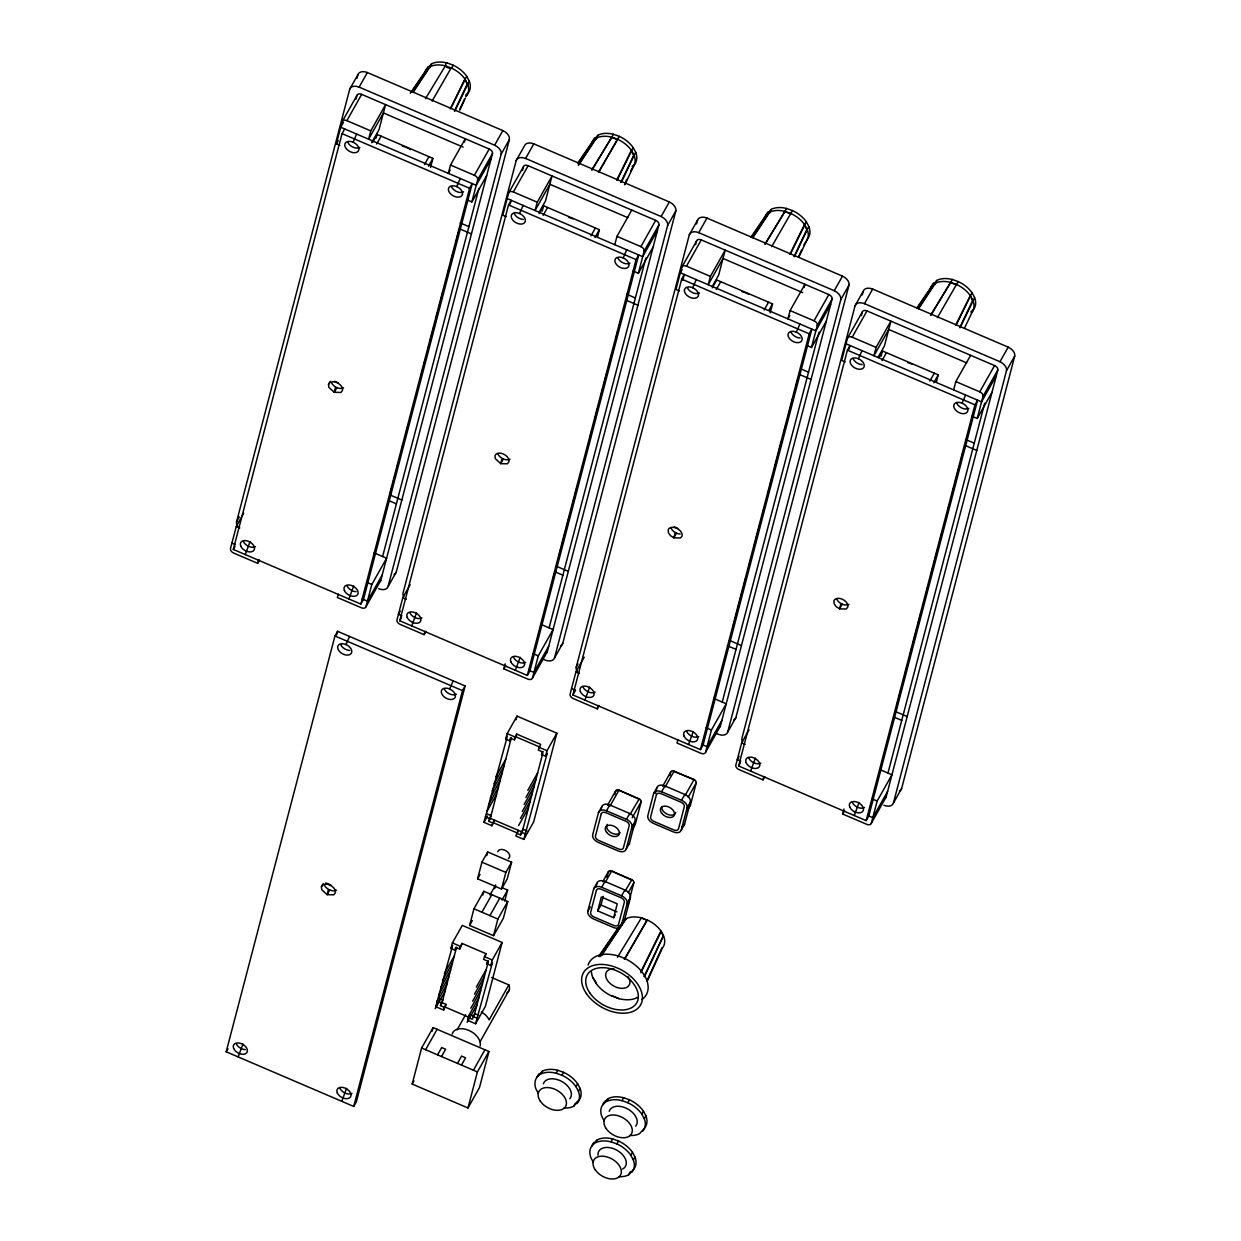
<?xml version="1.0" encoding="UTF-8"?>
<svg xmlns="http://www.w3.org/2000/svg" width="1241" height="1241" viewBox="0 0 1241 1241"><rect width="100%" height="100%" fill="white"/><g stroke="black" fill="none" stroke-linecap="round" stroke-linejoin="round"><path stroke-width="1.5" d="M618.995 998.664L612.17 995.949L618.995 998.664A28.419 18.274 29.4 0 0 637.238 997.578L636.897 997.33M452.81 65.013L447.008 62.95C441.284 66.952 453.074 71.14 452.81 65.013A24.044 15.45 29.4 0 1 466.802 76.399L469.269 81.068A24.044 15.45 29.4 0 1 467.841 93.37L465.856 96.038M591.91 170.064L613.473 134.292L619.275 136.355A24.044 15.45 29.4 0 1 633.267 147.741L635.749 152.395A24.044 15.45 29.4 0 1 634.306 164.696L624.859 184.738M598.55 172.421L619.275 136.355M625.262 958.021L647.15 920.248L641.395 917.875A24.044 15.45 29.4 0 0 625.96 918.79L623.742 920.527M765.061 244.26L786.623 208.488L792.425 210.551A24.044 15.45 29.4 0 1 806.417 221.937L808.899 226.591A24.044 15.45 29.4 0 1 807.457 238.893L798.785 257.213M792.425 210.551L790.734 213.778L784.933 211.715M930.781 315.276L952.343 279.489L958.145 281.552A24.044 15.45 29.4 0 1 972.137 292.938L974.619 297.607A24.044 15.45 29.4 0 1 973.177 309.909L964.505 328.229M958.145 281.552L956.454 284.778L950.653 282.715M237.977 526.603A8.997 5.786 29.4 0 1 236.597 521.701L349.698 89.243L357.92 74.662A8.997 5.786 29.4 0 1 367.352 72.536L502.869 130.6A8.997 5.786 29.4 0 1 509.384 139.566L396.282 572.008L388.061 586.605A8.997 5.786 29.4 0 1 378.629 588.73M243.686 513.293L236.286 526.432L230.485 548.6A4.375 2.808 29.4 0 0 233.758 553.083L257.663 563.336L259.509 560.048M339.832 145.368L336.358 143.878L342.144 121.696L356.943 95.433A4.375 2.808 29.4 0 1 361.658 94.378L489.202 149.029A4.375 2.808 29.4 0 1 492.475 153.512L380.801 580.416L366.002 606.678A4.375 2.808 29.4 0 1 361.302 607.749L337.381 597.495L338.25 594.16M360.836 604.088L469.61 188.275L472.232 183.606L363.473 599.419L360.836 604.088L233.292 549.437L342.051 133.625L344.688 128.955M356.943 78.4L357.92 74.662M355.981 99.14L356.943 95.433M245.253 554.556L250.061 541.572M353.111 142.203A7.648 4.917 29.4 0 0 345.169 146.903A7.648 4.917 29.4 0 0 357.237 152.069A7.648 4.917 29.4 0 0 353.111 142.203L356.648 134.075M257.663 563.336L258.531 560.001M371.648 142.699L379.048 129.576L385.579 104.616L370.78 130.879L368.608 139.194L383.407 112.931L463.11 147.105M376.178 138.046L377.124 134.447L432.923 158.367L430.565 167.364M335.504 387.456L334.232 392.311L340.903 392.466L342.485 390.45A7.648 4.917 29.4 0 0 336.776 382.6A7.648 4.917 29.4 0 0 328.524 384.462L328.834 387.301L334.232 392.311L336.869 387.642M464.429 142.11L465.297 138.775L450.499 165.037L448.327 173.352L450.173 170.079M226.188 1051.794L334.946 635.981L337.583 631.312L465.127 685.963L356.369 1101.775L353.732 1106.445L226.188 1051.794L227.941 1048.676M336.606 635.02L337.583 631.312M348.892 598.969L353.685 585.985M456.735 186.615A7.648 4.917 29.4 0 0 448.792 191.3A7.648 4.917 29.4 0 0 460.876 196.481A7.648 4.917 29.4 0 0 456.735 186.615L460.271 178.487M238.148 1056.913L242.941 1043.929M345.991 644.56A7.648 4.917 29.4 0 0 338.048 649.26A7.648 4.917 29.4 0 0 350.133 654.426A7.648 4.917 29.4 0 0 345.991 644.56L349.528 636.431M390.372 493.034L391.83 487.403M392.823 483.664L394.281 478.049M396.732 468.679L398.206 463.064M401.634 449.94L403.108 444.325M406.536 431.216L408.01 425.601M421.413 374.317L422.871 368.763M423.833 365.071L425.291 359.533M427.695 350.288L429.153 344.75M430.115 341.042L433.993 326.259M436.398 317.029L437.856 311.475M438.818 307.784L440.276 302.246M441.238 298.538L442.68 293M447.505 274.571L448.947 269.064M451.336 259.912L452.779 254.421M456.13 241.592L458.999 230.609M366.002 606.678L371.804 584.495L386.603 558.233L374.084 552.865M466.632 199.708L471.875 201.942L477.676 179.774L492.475 153.512M382.616 556.526L478.886 188.508M388.061 586.605L501.162 154.148L509.384 139.566M541.588 658.552L545.094 660.057A8.997 5.786 29.4 0 0 554.525 657.932L562.747 643.35L675.849 210.892A8.997 5.786 29.4 0 0 669.333 201.942L533.816 143.863A8.997 5.786 29.4 0 0 524.385 145.988L516.178 160.585L403.061 593.027A8.997 5.786 29.4 0 0 403.682 596.688M410.15 584.635L402.767 597.759L396.965 619.942A4.375 2.808 29.4 0 0 400.223 624.425L424.127 634.663L425.989 631.39M505.165 663.842L503.846 668.821L527.766 679.075A4.375 2.808 29.4 0 0 532.482 678.005L547.281 651.742L658.94 224.838A4.375 2.808 29.4 0 0 655.682 220.355L528.123 165.705A4.375 2.808 29.4 0 0 523.423 166.775L508.624 193.038L502.822 215.205L506.312 216.71M328.4 889.813L327.128 894.668L333.798 894.823L335.365 892.806A7.648 4.917 29.4 0 0 329.656 884.957A7.648 4.917 29.4 0 0 321.419 886.819L321.714 889.657L327.128 894.668L329.749 889.999M527.316 675.43L636.075 259.602L638.696 254.932L529.938 670.76L527.316 675.43L399.757 620.779L508.531 204.951L511.152 200.282L510.191 203.989M522.445 170.467L523.423 166.775M411.717 625.898L416.526 612.914M519.576 213.545A7.648 4.917 29.4 0 0 511.633 218.23A7.648 4.917 29.4 0 0 523.718 223.411A7.648 4.917 29.4 0 0 519.576 213.545L523.113 205.401M424.127 634.663L425.011 631.343M539.044 212.397L545.513 200.902L552.043 175.958L537.244 202.221L535.073 210.536L549.872 184.273L627.822 217.671M542.177 211.187L543.589 205.773L599.387 229.694L597.51 236.891M501.969 458.782L500.697 463.638L507.383 463.808L508.95 461.776A7.648 4.917 29.4 0 0 503.241 453.942A7.648 4.917 29.4 0 0 495.004 455.804L495.299 458.627L500.697 463.638L503.334 458.968M341.771 1101.325L346.58 1088.341M449.63 688.972A7.648 4.917 29.4 0 0 441.687 693.657A7.648 4.917 29.4 0 0 453.772 698.838A7.648 4.917 29.4 0 0 449.63 688.972L453.167 680.844M353.732 1106.445L462.49 690.632L465.127 685.963M614.791 244.694L616.963 236.379L631.762 210.117M515.356 670.295L520.165 657.311M623.215 257.942A7.648 4.917 29.4 0 0 615.272 262.642A7.648 4.917 29.4 0 0 627.341 267.808A7.648 4.917 29.4 0 0 623.215 257.942L626.752 249.813M412.183 1084.06L421.614 1048.024L433.125 1027.595L488.923 1051.499L479.491 1087.55L467.981 1107.965L412.183 1084.06L413.951 1080.911M475.582 1023.747L492.46 962.613L490.815 965.529L486.829 963.823L488.473 960.906L473.969 1016.348L469.982 1014.642L468.338 1017.558L467.609 1020.335L475.582 1023.747L485.448 1006.234L502.124 942.477L462.272 925.398L452.407 942.912L450.948 948.45L454.935 950.156L456.579 947.24L442.075 1002.681L446.062 1004.388L443.689 1010.081L435.731 1006.668L452.112 947.348M491.917 825.746L494.275 820.053L491.917 825.746L483.943 822.318L506.855 738.085M492.63 822.969L488.659 821.263L490.304 818.346L511.323 737.945L509.679 740.861L505.692 739.155L507.15 733.617L517.016 716.104L556.868 733.183L533.661 821.899L523.795 839.397L515.822 835.984L518.195 830.291L517.466 833.068L493.561 822.814M432.178 1031.193L433.125 1027.595M443.689 1010.081L444.418 1007.32L440.431 1005.598L442.804 999.92L438.818 998.214M454.935 950.156L455.664 947.395L459.651 949.101L462.009 943.408L485.929 953.662L485.2 956.423M488.659 821.263L491.017 815.57L487.03 813.863M509.679 740.861L510.408 738.1L514.394 739.807L516.752 734.114L540.673 744.367L538.299 750.045L542.286 751.751L541.572 754.528L545.559 756.234L547.203 753.318L523.795 839.397M516.039 719.811L517.016 716.104M553.083 578.709L554.448 573.513M559.257 555.084L560.715 549.499M561.692 545.792L565.586 530.915M566.548 527.208L569.464 516.054M572.877 503.039L574.335 497.47M575.312 493.747L577.251 486.317M590.297 436.398L591.755 430.86M595.137 417.922L598.038 406.831M601.42 393.893L602.878 388.355M603.84 384.663L606.74 373.572M610.122 360.635L611.565 355.097M616.374 336.745L617.801 331.238M618.763 327.577L620.205 322.086M477.583 878.799L481.927 862.169L487.682 851.962L511.602 862.2L507.259 878.845L501.504 889.052L477.583 878.799L480.05 874.424M459.651 949.101L462.009 943.408M514.394 739.807L516.752 734.114M532.482 678.005L538.284 655.837L553.083 629.575L542.255 624.937M633.112 271.034L638.339 273.284L644.141 251.101L658.94 224.838M486.72 855.654L487.682 851.962M469.61 925.414L473.953 908.784L483.819 891.271L507.74 901.524L503.396 918.154L493.53 935.667L469.61 925.414L472.294 920.651M549.096 627.868L645.832 258.019M482.858 894.978L483.819 891.271M554.525 657.932L667.627 225.49L675.849 210.892M494.694 888.634L495.655 884.942L490.024 894.947M501.504 889.052L505.847 872.423L511.602 862.2M485.929 953.662L483.556 959.34L487.542 961.061L486.829 963.823M467.609 1020.335L469.982 1014.642M493.53 935.667L497.874 919.038L507.74 901.524M478.669 1015.293L474.698 1013.571L472.325 1019.264L468.338 1017.558M516.551 833.207L520.537 834.929L522.911 829.236L526.898 830.943M520.537 834.929L522.182 831.997L542.751 753.38M504.715 901.152L507.616 890.061L502.481 887.873M490.815 965.529L492.258 959.991L502.124 942.477M545.559 756.234L547.002 750.696L556.868 733.183M577.592 672.126A8.997 5.786 29.4 0 1 576.212 667.224L689.313 234.782L697.535 220.184A8.997 5.786 29.4 0 1 706.967 218.059L842.484 276.123A8.997 5.786 29.4 0 1 848.999 285.089L735.897 717.546L727.676 732.128A8.997 5.786 29.4 0 1 718.244 734.253L714.738 732.748M584.232 657.187L575.902 671.955L570.115 694.138A4.375 2.808 29.4 0 0 573.373 698.621L597.278 708.859L599.139 705.586M677.865 739.698L676.997 743.018L700.917 753.271A4.375 2.808 29.4 0 0 705.633 752.201L720.432 725.938L832.091 299.034A4.375 2.808 29.4 0 0 828.833 294.551L701.274 239.901A4.375 2.808 29.4 0 0 696.573 240.971L681.774 267.234L675.973 289.401L679.463 290.906M700.467 749.626L809.225 333.798L811.847 329.129L703.089 744.957L700.467 749.626L572.908 694.96L681.681 279.147L684.303 274.478L682.845 280.047M696.558 223.938L697.535 220.184M467.981 1107.965L477.413 1071.929L488.923 1051.499M695.596 244.663L696.573 240.971M584.868 700.095L589.677 687.111M692.726 287.741A7.648 4.917 29.4 0 0 684.784 292.426A7.648 4.917 29.4 0 0 696.868 297.607A7.648 4.917 29.4 0 0 692.726 287.741L696.263 279.597M597.278 708.859L598.162 705.54M712.194 286.593L718.663 275.099L725.194 250.155L710.395 276.417L708.223 284.732L723.022 258.469L802.741 292.628M598.488 812.607L592.686 834.774A7.43 4.778 29.4 0 0 598.24 842.391L618.158 850.938A7.43 4.778 29.4 0 0 626.178 849.123L629.466 843.291L635.252 821.108A7.43 4.778 29.4 0 0 629.714 813.491L609.781 804.959A7.43 4.778 29.4 0 0 601.776 806.759L598.488 812.607A7.43 4.778 29.4 0 1 606.492 810.792L626.426 819.324A7.43 4.778 29.4 0 1 631.979 826.94L626.178 849.123M600.815 810.466L601.776 806.759M675.12 532.978L673.847 537.834L680.533 538.005L682.1 535.972A7.648 4.917 29.4 0 0 676.392 528.139A7.648 4.917 29.4 0 0 668.154 530L668.449 532.823L670.528 535.693L673.847 537.834L676.485 533.165M614.667 794.659L615.629 790.967A3.056 1.97 29.4 0 1 618.933 790.222L638.851 798.754A3.056 1.97 29.4 0 1 641.132 801.888L635.345 824.071L632.646 828.848M587.831 911.266L593.632 889.083L596.921 883.251A7.43 4.778 29.4 0 1 604.941 881.451L624.859 889.983A7.43 4.778 29.4 0 1 630.412 897.6L624.611 919.783L621.322 925.615A7.43 4.778 29.4 0 1 613.318 927.43L593.384 918.883A7.43 4.778 29.4 0 1 587.831 911.266L590.297 906.892M595.959 886.943L596.921 883.251M597.697 910.878L601.311 897.01L617.258 903.851L613.643 917.704L597.697 910.878L600.985 905.03L603.25 896.374M606.865 877.371L608.307 871.834A3.056 1.97 29.4 0 1 611.611 871.089L631.545 879.621A3.056 1.97 29.4 0 1 633.825 882.77L628.504 903.091M770.18 312.903L772.538 303.89L716.74 279.97L712.318 287.834M653.619 793.542L647.818 815.725A7.43 4.778 29.4 0 0 653.355 823.341L673.289 831.873A7.43 4.778 29.4 0 0 681.293 830.074L684.582 824.241L690.384 802.058A7.43 4.778 29.4 0 0 684.846 794.442L664.912 785.91A7.43 4.778 29.4 0 0 656.908 787.709L653.619 793.542A7.43 4.778 29.4 0 1 661.624 791.742L681.557 800.274A7.43 4.778 29.4 0 1 687.095 807.891L681.293 830.074M655.45 793.263L656.908 787.709M621.322 925.615L627.124 903.432L630.412 897.6M804.044 287.633L804.913 284.313L790.114 310.576L787.942 318.89L789.788 315.602M669.783 775.609L670.76 771.918A3.056 1.97 29.4 0 1 674.049 771.173L693.983 779.705A3.056 1.97 29.4 0 1 696.263 782.838L690.461 805.021L686.878 811.381M688.507 744.491L693.316 731.507M796.365 332.138A7.648 4.917 29.4 0 0 788.423 336.838A7.648 4.917 29.4 0 0 800.492 342.004A7.648 4.917 29.4 0 0 796.365 332.138L799.902 324.01M732.935 627.31L734.393 621.679M735.386 617.94L739.295 602.94M740.288 599.201L743.219 587.955M744.197 584.201L745.67 578.585M749.099 565.462L750.572 559.846M754.001 546.723L755.474 541.107M756.452 537.353L760.376 522.352M762.827 512.983L764.301 507.367M767.729 494.244L769.203 488.628M770.18 484.874L771.654 479.259M775.082 466.135L776.556 460.52M777.533 456.766L781.458 441.765M783.909 432.395L785.382 426.78M788.811 413.656L790.284 408.041M791.262 404.287L792.735 398.671M796.164 385.548L797.637 379.932M705.633 752.201L711.434 730.034L726.233 703.771L713.699 698.404M808 345.975L811.49 347.48L817.292 325.297L832.091 299.034M722.246 702.065L818.982 332.216M727.676 732.128L840.778 299.686L848.999 285.089M883.964 805.269A8.997 5.786 29.4 0 0 893.396 803.144L901.618 788.547L1014.719 356.105A8.997 5.786 29.4 0 0 1008.204 347.139L872.687 289.075A8.997 5.786 29.4 0 0 863.255 291.201L855.049 305.782L741.932 738.24A8.997 5.786 29.4 0 0 742.552 741.885M749.021 729.832L741.622 742.971L735.835 765.139A4.375 2.808 29.4 0 0 739.093 769.622L762.998 779.875L764.859 776.587M844.035 809.039L842.717 814.034L866.637 824.288A4.375 2.808 29.4 0 0 871.353 823.217L886.152 796.955L997.811 370.051A4.375 2.808 29.4 0 0 994.553 365.568L866.994 310.917A4.375 2.808 29.4 0 0 862.293 311.972L847.494 338.235L841.693 360.417L845.183 361.907M866.187 820.627L974.945 404.814L977.567 400.145L868.809 815.957L866.187 820.627L738.628 765.976L847.401 350.164L850.023 345.494L849.061 349.202M862.278 294.939L863.255 291.201M861.316 315.679L862.293 311.972M750.588 771.095L755.397 758.111M858.446 358.742A7.648 4.917 29.4 0 0 850.504 363.442A7.648 4.917 29.4 0 0 862.588 368.608A7.648 4.917 29.4 0 0 858.446 358.742L861.983 350.614M762.998 779.875L763.882 776.54M877.914 357.594L884.383 346.115L890.914 321.155L876.115 347.418L873.943 355.733L888.742 329.47L966.692 362.884M881.048 356.4L882.46 350.986L938.258 374.891L936.381 382.104M840.84 603.995L839.568 608.85L846.253 609.005L847.82 606.989A7.648 4.917 29.4 0 0 842.112 599.139A7.648 4.917 29.4 0 0 833.874 601.001L834.169 603.84L836.263 606.709L839.568 608.85L842.205 604.181M953.662 389.891L955.834 381.576L970.633 355.314M854.227 815.508L859.036 802.524M962.085 403.154A7.648 4.917 29.4 0 0 954.143 407.839A7.648 4.917 29.4 0 0 966.212 413.02A7.648 4.917 29.4 0 0 962.085 403.154L965.622 395.026M896.685 705.819L898.158 700.188M899.136 696.449L900.609 690.818M905.511 672.079L906.985 666.464M910.413 653.34L911.887 647.724M912.864 643.97L916.789 628.985M917.766 625.231L920.713 613.985M926.593 591.492L928.066 585.876M931.495 572.753L932.968 567.137M933.946 563.383L937.87 548.398M938.848 544.644L941.779 533.397M947.659 510.904L949.132 505.289M952.561 492.165L954.034 486.55M955.012 482.796L958.936 467.81M961.387 458.441L962.861 452.81M871.353 823.217L877.154 801.034L891.953 774.772L881.126 770.149M971.982 416.247L977.21 418.481L983.012 396.313L997.811 370.051M887.967 773.065L984.702 403.232M893.396 803.144L1006.498 370.687L1014.719 356.105M459.604 109.735L464.289 99.466M459.946 109.984L465.406 97.992M624.518 184.49L626.86 179.356M630.754 170.793L632.662 167.613A24.044 15.45 29.4 0 0 634.104 155.311L635.749 152.395M798.444 256.965L801.562 250.124M803.904 244.989L805.812 241.809A24.044 15.45 29.4 0 0 807.255 229.507L808.899 226.591M647.057 980.561L661.887 948.031M647.399 980.809L662.229 948.295A24.044 15.45 29.4 0 0 663.671 935.993L661.189 931.324A24.044 15.45 29.4 0 0 647.197 919.938L624.347 959.355M454.454 111.085L467.252 84.031L464.786 79.362L466.802 76.399M454.827 111.054L469.269 81.068M620.919 182.427L633.717 155.358L631.25 150.688L633.267 147.741M621.291 182.38L634.104 155.311L631.622 150.657A24.044 15.45 29.4 0 0 617.63 139.271L611.829 137.208A24.044 15.45 29.4 0 0 596.394 138.123L593.074 140.729L577.856 162.974M794.069 256.623L806.867 229.554L804.401 224.885L806.417 221.937M794.442 256.577L807.255 229.507L804.773 224.854A24.044 15.45 29.4 0 0 790.781 213.468L784.979 211.404A24.044 15.45 29.4 0 0 769.544 212.32L766.224 214.926L751.007 237.171M644.079 976.62L663.283 936.024L661.189 931.324L640.79 972.727M644.467 976.574L663.283 936.024M959.789 327.624L972.587 300.57L970.121 295.901L972.137 292.938M960.162 327.593L974.619 297.607M450.328 108.696L464.786 79.362M450.7 108.65L465.158 79.315A24.044 15.45 29.4 0 0 451.166 67.929L445.364 65.866A24.044 15.45 29.4 0 0 429.929 66.797L426.609 69.387L410.306 93.23M616.793 180.023L631.25 150.688M617.18 179.976L631.622 150.657M789.943 254.219L804.401 224.885M790.331 254.172L804.773 224.854M955.663 325.235L970.121 295.901M956.051 325.189L970.493 295.854A24.044 15.45 29.4 0 0 956.501 284.468L950.699 282.405A24.044 15.45 29.4 0 0 935.264 283.32L931.944 285.926L916.727 308.187M641.256 971.036L660.817 931.355M349.698 89.243A8.997 5.786 29.4 0 1 359.13 87.118L367.352 72.536M343.478 122.316L340.701 127.249L476.218 185.312L491.017 159.05M342.144 121.696A4.375 2.808 29.4 0 1 346.859 120.641L361.658 94.378M336.358 143.878L338.204 140.59M372.688 142.312L377.124 134.447M376.675 144.018L381.111 136.153M424.624 72.909A24.044 15.45 29.4 0 1 426.609 69.387L431.573 63.865A24.044 15.45 29.4 0 1 447.008 62.95M412.912 91.927L431.573 63.865M424.515 164.51L428.936 156.645M428.502 166.216L432.923 158.367M236.597 521.701L239.327 516.845M233.292 549.437L235.045 546.335M328.524 384.462L330.277 381.359M477.676 179.774A4.375 2.808 29.4 0 0 474.403 175.291L489.202 149.029M501.162 154.148A8.997 5.786 29.4 0 0 494.647 145.197L502.869 130.6M471.875 201.942L486.674 175.679M516.178 160.585A8.997 5.786 29.4 0 1 525.595 158.46L533.816 143.863M508.624 193.038A4.375 2.808 29.4 0 1 513.324 191.967L528.123 165.705M539.168 213.638L543.589 205.773M543.155 215.345L547.576 207.495M591.6 142.979A24.044 15.45 29.4 0 1 593.074 140.729L598.038 135.207A24.044 15.45 29.4 0 1 613.473 134.292M578.306 164.836L598.038 135.207M382.259 574.878L367.46 601.14L362.232 598.891M590.98 235.837L595.401 227.987M594.966 237.543L599.387 229.694M400.254 611.115L398.408 614.388L401.898 615.893M399.757 620.779L401.51 617.661M644.141 251.101A4.375 2.808 29.4 0 0 640.883 246.618L655.682 220.355M667.627 225.49A8.997 5.786 29.4 0 0 661.112 216.523L669.333 201.942M657.482 230.392L642.683 256.654L507.166 198.576M638.339 273.284L653.138 247.021M321.419 886.819L323.172 883.716M689.313 234.782A8.997 5.786 29.4 0 1 698.745 232.656L706.967 218.059M682.162 269.483L680.316 272.772L815.833 330.835L830.632 304.588M681.774 267.234A4.375 2.808 29.4 0 1 686.475 266.163L701.274 239.901M716.305 289.541L720.726 281.676M503.846 668.821L505.707 665.548M764.254 218.432A24.044 15.45 29.4 0 1 766.224 214.926L771.188 209.403A24.044 15.45 29.4 0 1 786.623 208.488M752.527 237.45L771.188 209.403M548.724 646.204L533.925 672.467L528.697 670.218M505.692 739.155L507.336 736.239M495.904 776.664L505.77 759.151M494.073 783.707L503.939 766.193M492.227 790.75L502.093 773.236M764.13 310.033L768.551 302.184M490.381 797.792L500.247 780.279M488.551 804.835L498.417 787.321M769.001 310.172L772.538 303.89M486.705 811.862L496.571 794.364M483.943 822.318L487.527 815.957M576.212 667.224L578.042 663.982M572.908 694.96L575.545 690.291M541.572 754.528L543.217 751.612M527.797 790.331L537.663 772.817M525.951 797.374L535.817 779.86M524.121 804.416L533.987 786.903M522.275 811.443L532.141 793.945M520.429 818.486L530.295 800.988M518.583 825.529L528.449 808.031M450.948 948.45L452.593 945.533M444.433 973.487L454.299 955.973M817.292 325.297A4.375 2.808 29.4 0 0 814.034 320.814L828.833 294.551M442.587 980.53L452.453 963.016M481.927 912.197L491.793 894.699M440.741 987.572L450.607 970.059M840.778 299.686A8.997 5.786 29.4 0 0 834.262 290.72L842.484 276.123M438.911 994.615L448.777 977.101M437.065 1001.642L446.931 984.144M435.731 1006.668L437.515 1003.488M435.219 1008.685L445.085 991.187M489.9 915.625L499.766 898.112M440.431 1005.598L442.075 1002.681M811.49 347.48L826.289 321.217M501.969 900.066L507.616 890.061M444.418 1007.32L446.062 1004.388M425.601 1049.731L437.111 1029.301M437.561 1054.85L441.672 1047.559L445.643 1049.265L441.548 1056.556M476.311 987.153L486.177 969.64M474.481 994.196L484.347 976.683M855.049 305.782A8.997 5.786 29.4 0 1 864.465 303.657L872.687 289.075M472.635 1001.223L482.501 983.725M457.06 1029.89L465.577 1014.781M470.789 1008.266L480.655 990.768M468.958 1015.309L478.809 997.811M847.494 338.235A4.375 2.808 29.4 0 1 852.195 337.18L866.994 310.917M467.112 1022.351L476.978 1004.853M457.479 1063.397L461.59 1056.091L465.577 1057.813L461.466 1065.104M607.563 805.285L615.629 790.967L618.778 790.067L639.968 799.576M606.492 810.792L609.781 804.959M491.591 977.505L508.857 984.904L489.125 1019.916A13.124 8.439 29.4 0 0 481.368 1012.051M609.952 806.138L618.933 790.222M480.019 1041.82L509.368 989.744M473.426 1070.223L484.936 1049.793M878.923 357.268L882.46 350.986M882.025 360.557L886.446 352.692M626.426 819.324L629.714 813.491M629.885 814.67L639.317 798.692M632.165 817.819L641.132 801.888M929.974 289.448A24.044 15.45 29.4 0 1 931.944 285.926L936.908 280.404A24.044 15.45 29.4 0 1 952.343 279.489M918.247 308.466L936.908 280.404M631.979 826.94L635.252 821.108M602.769 881.684L608.307 871.834L611.456 870.934L632.646 880.443M593.632 889.083A7.43 4.778 29.4 0 1 601.652 887.284L604.941 881.451M605.143 882.568L611.611 871.089M662.678 786.236L670.76 771.918M661.624 791.742L664.912 785.91M665.083 787.089L674.049 771.173M627.124 903.432A7.43 4.778 29.4 0 0 621.57 895.816L624.859 889.983M625.061 891.116L631.995 879.559M721.874 720.4L707.075 746.663L701.848 744.414M613.643 917.704L615.288 914.788M628.272 892.605L633.825 882.77M681.557 800.274L684.846 794.442M685.016 795.621L693.983 779.705L695.1 780.527M688.197 797.172L696.263 782.838M687.095 807.891L690.384 802.058M538.454 1093.693L535.972 1089.024A24.044 15.45 29.4 0 1 537.415 1076.723L542.379 1071.216A24.044 15.45 29.4 0 1 557.814 1070.3L563.616 1072.348A24.044 15.45 29.4 0 1 577.608 1083.734L580.09 1088.404A24.044 15.45 29.4 0 1 578.647 1100.705L573.683 1106.227A24.044 15.45 29.4 0 1 563.972 1108.042M929.85 381.049L934.271 373.184M537.415 1076.723L542.379 1071.216M933.837 382.755L938.258 374.891M540.735 1074.132A24.044 15.45 29.4 0 1 556.17 1073.217L557.814 1070.3M739.124 756.312L737.278 759.601L740.768 761.09M556.17 1073.217L561.971 1075.28L563.616 1072.348M738.628 765.976L740.381 762.858M577.003 1103.621A24.044 15.45 29.4 0 0 578.446 1091.32L575.964 1086.651L577.608 1083.734M578.446 1091.32L580.09 1088.404M573.683 1106.227L575.328 1103.311M983.012 396.313A4.375 2.808 29.4 0 0 979.754 391.83L994.553 365.568M1006.498 370.687A8.997 5.786 29.4 0 0 999.982 361.736L1008.204 347.139M996.352 375.589L981.553 401.851L846.036 343.788M977.21 418.481L992.009 392.218M604.305 1121.135L601.823 1116.481A24.044 15.45 29.4 0 1 603.266 1104.18L608.23 1098.657A24.044 15.45 29.4 0 1 623.665 1097.742L629.466 1099.805A24.044 15.45 29.4 0 1 643.459 1111.191L645.94 1115.845A24.044 15.45 29.4 0 1 644.498 1128.147L639.534 1133.669A24.044 15.45 29.4 0 1 629.823 1135.499M603.266 1104.18L608.23 1098.657M593.353 1162.336L590.887 1157.682A24.044 15.45 29.4 0 1 592.329 1145.381L597.293 1139.859A24.044 15.45 29.4 0 1 612.728 1138.943L618.53 1141.006A24.044 15.45 29.4 0 1 632.522 1152.393L634.989 1157.046A24.044 15.45 29.4 0 1 633.546 1169.348L628.582 1174.87A24.044 15.45 29.4 0 1 618.871 1176.701M592.329 1145.381L597.293 1139.859M606.585 1101.574A24.044 15.45 29.4 0 1 622.02 1100.658L623.665 1097.742M622.02 1100.658L627.822 1102.722L629.466 1099.805M595.649 1142.775A24.044 15.45 29.4 0 1 611.084 1141.86L612.728 1138.943M611.084 1141.86L616.886 1143.923L618.53 1141.006M642.854 1131.063A24.044 15.45 29.4 0 0 644.296 1118.762L641.814 1114.108L643.459 1111.191M644.296 1118.762L645.94 1115.845M631.902 1172.264A24.044 15.45 29.4 0 0 633.344 1159.963L630.878 1155.309L632.522 1152.393M633.344 1159.963L634.989 1157.046M628.582 1174.87L630.226 1171.954M842.717 814.034L844.578 810.745M887.594 791.417L872.795 817.679L867.568 815.43M432.085 101.095L451.166 67.929M598.596 172.111L617.63 139.271M771.7 246.618L790.781 213.468M937.42 317.634L956.501 284.468M425.446 98.737L445.364 65.866M591.957 169.753L611.829 137.208M765.108 243.95L784.979 211.404M930.828 314.966L950.699 282.405M617.491 957.245L641.395 917.875L647.15 920.248M673.568 771.313L694.448 779.627M413.222 92.222L429.929 66.797M578.632 165.115L596.394 138.123M752.853 237.745L769.544 212.32M918.573 308.761L935.264 283.32M600.427 956.501L625.96 918.79L601.823 955.213M411.702 91.927L426.92 69.682L430.255 67.076M578.182 163.269L593.4 141.009L596.719 138.418M751.332 237.465L766.55 215.205L769.87 212.599M917.052 308.466L932.27 286.221L935.59 283.615M598.72 956.361L619.383 926.158M599.046 956.656L621.881 923.273M465.623 95.107L467.841 93.37M632.088 166.434L634.306 164.696M970.958 311.646L973.177 309.909M624.068 920.806L626.286 919.085M576.429 1102.442L578.647 1100.705M467.252 84.031L467.624 83.985A24.044 15.45 29.4 0 1 466.197 96.286M972.587 300.57L972.975 300.524A24.044 15.45 29.4 0 1 971.532 312.825L971.191 312.577M592.671 977.256L595.959 982.763L592.671 977.256A28.419 18.274 29.4 0 1 591.461 971.843M611.782 137.518L617.584 139.581M359.13 87.118L494.647 145.197M525.595 158.46L661.112 216.523M698.745 232.656L834.262 290.72M864.465 303.657L999.982 361.736M346.859 120.641L370.78 130.879M450.499 165.037L474.403 175.291M513.324 191.967L537.244 202.221M616.963 236.379L640.883 246.618M686.475 266.163L710.395 276.417M790.114 310.576L814.034 320.814M852.195 337.18L876.115 347.418M955.834 381.576L979.754 391.83M342.051 133.625L469.61 188.275M508.531 204.951L636.075 259.602M681.681 279.147L809.225 333.798M847.401 350.164L974.945 404.814M460.225 222.93L468.912 226.653M626.689 294.257L635.376 297.98M801.577 369.197L808.527 372.176M965.56 439.469L974.247 443.192M459.48 228.778L471.44 233.897M625.96 300.105L637.905 305.239M799.095 374.301L811.056 379.42M964.815 445.317L976.776 450.436M334.651 381.297L338.141 382.786M674.266 526.82L677.757 528.309M389.876 494.895L401.836 500.03M556.34 566.237L568.3 571.356M729.491 640.434L741.451 645.553M895.211 711.434L907.171 716.569M389.441 500.883L396.391 503.862M554.898 571.775L562.871 575.188M727.335 645.661L736.022 649.384M894.792 717.422L901.742 720.4M236.286 526.432L239.777 527.921M366.576 582.262L371.804 584.495M402.767 597.759L406.241 599.263M533.041 653.588L538.284 655.837M575.902 671.955L579.392 673.444M706.191 727.784L711.434 730.034M741.622 742.971L745.112 744.46M871.911 798.801L877.154 801.034M231.943 543.062L235.433 544.551M571.558 688.584L575.048 690.089M334.946 635.981L462.49 690.632M516.039 736.89L539.944 747.129M507.15 733.617L515.108 737.03M539.028 747.284L547.002 750.696M490.304 818.346L522.182 831.997M485.386 816.78L489.373 818.486M521.267 832.153L525.253 833.859M601.652 887.284L621.57 895.816M600.985 905.03L616.932 911.871M481.927 862.169L505.847 872.423M473.953 908.784L497.874 919.038M325.794 882.909L331.021 885.143M452.407 942.912L460.364 946.325M484.285 956.578L492.258 959.991M437.173 1001.13L441.16 1002.837M473.054 1016.503L477.025 1018.209M445.333 1007.165L469.253 1017.418M421.614 1048.024L477.413 1071.929M970.493 295.854L972.975 300.524M465.158 79.315L467.624 83.985M421.94 617.925A7.648 4.917 29.4 0 1 409.856 612.744M525.563 662.337A7.648 4.917 29.4 0 1 513.479 657.156M523.33 219.424A7.648 4.917 29.4 0 1 514.27 213.561M629.978 263.139A7.648 4.917 29.4 0 1 617.894 257.973M510.004 459.139A7.648 4.917 29.4 0 1 497.92 453.958M562.747 643.35A8.997 5.786 29.4 0 1 560.529 645.785M547.281 651.742A4.375 2.808 29.4 0 1 545.59 653.2M568.735 217.439A17.483 11.247 29.4 0 1 572.97 218.835M255.46 546.598A7.648 4.917 29.4 0 1 243.376 541.417M356.074 591.678A7.648 4.917 29.4 0 1 347.015 585.83M359.874 147.4A7.648 4.917 29.4 0 1 347.79 142.234M463.514 191.812A7.648 4.917 29.4 0 1 451.429 186.631M343.54 387.797A7.648 4.917 29.4 0 1 331.456 382.631M396.282 572.008A8.997 5.786 29.4 0 1 394.064 574.459M380.801 580.416A4.375 2.808 29.4 0 1 379.125 581.874M402.27 146.112A17.483 11.247 29.4 0 1 405.093 146.95M406.49 147.493A17.483 11.247 29.4 0 1 410.523 149.649M735.897 717.546A8.997 5.786 29.4 0 1 733.679 719.982M720.432 725.938A4.375 2.808 29.4 0 1 719.532 727.102M741.885 291.635A17.483 11.247 29.4 0 1 748.85 294.381M595.091 692.121A7.648 4.917 29.4 0 1 583.006 686.94M698.714 736.534A7.648 4.917 29.4 0 1 686.63 731.352M699.49 292.938A7.648 4.917 29.4 0 1 687.405 287.757M800.104 338.017A7.648 4.917 29.4 0 1 791.044 332.169M680.146 534.018A7.648 4.917 29.4 0 1 671.071 528.154M901.618 788.547A8.997 5.786 29.4 0 1 899.399 790.998M886.152 796.955A4.375 2.808 29.4 0 1 884.461 798.413M907.605 362.651A17.483 11.247 29.4 0 1 911.84 364.032M760.811 763.137A7.648 4.917 29.4 0 1 748.726 757.956M864.434 807.534A7.648 4.917 29.4 0 1 852.35 802.369M862.2 364.621A7.648 4.917 29.4 0 1 853.141 358.773M968.849 408.351A7.648 4.917 29.4 0 1 956.764 403.17M848.875 604.336A7.648 4.917 29.4 0 1 836.791 599.17M931.122 289.277A24.044 15.45 29.4 0 1 933.589 283.01M765.402 218.261A24.044 15.45 29.4 0 1 767.869 211.994M597.945 1155.169A15.295 9.835 29.4 0 1 616.932 1150.252A15.295 9.835 29.4 0 1 622.594 1169.038M616.886 1143.923A24.044 15.45 29.4 0 1 630.878 1155.309M591.988 1145.97A24.044 15.45 29.4 0 1 593.974 1142.465M690.461 805.021A3.056 1.97 29.4 0 1 688.274 806.076M684.582 824.241A7.43 4.778 29.4 0 1 681.728 826.723M675.756 812.467A7.648 4.917 29.4 0 1 667.503 814.329A7.648 4.917 29.4 0 1 661.794 806.479M592.748 141.319A24.044 15.45 29.4 0 1 594.718 137.813M425.772 72.738A24.044 15.45 29.4 0 1 428.254 66.471M543.356 1083.858A15.295 9.835 29.4 0 1 562.018 1081.594A15.295 9.835 29.4 0 1 569.805 1098.735M561.971 1075.28A24.044 15.45 29.4 0 1 575.964 1086.651M537.089 1077.328A24.044 15.45 29.4 0 1 539.059 1073.806M609.207 1111.3A15.295 9.835 29.4 0 1 627.868 1109.051A15.295 9.835 29.4 0 1 635.656 1126.176M627.822 1102.722A24.044 15.45 29.4 0 1 641.814 1114.108M602.94 1104.769A24.044 15.45 29.4 0 1 604.91 1101.263M628.024 904.937A3.056 1.97 29.4 0 1 627.62 905.589M624.611 919.783A7.43 4.778 29.4 0 1 623.618 921.365M635.345 824.071A3.056 1.97 29.4 0 1 633.143 825.125M629.466 843.291A7.43 4.778 29.4 0 1 628.473 844.873M620.05 832.664A7.648 4.917 29.4 0 1 610.619 832.447A7.648 4.917 29.4 0 1 607.237 824.381M588.094 965.064A32.793 21.081 29.4 0 1 630.537 961.697A32.793 21.081 29.4 0 1 641.923 999.47M612.139 996.228A28.419 18.274 29.4 0 1 595.602 982.763M628.008 976.683A13.124 8.439 29.4 0 1 623.416 988.317A13.124 8.439 29.4 0 1 606.554 978.839A13.124 8.439 29.4 0 1 614.078 968.864M245.33 1049.638A7.648 4.917 29.4 0 1 236.271 1043.774M351.994 1093.352A7.648 4.917 29.4 0 1 339.91 1088.186M349.745 650.439A7.648 4.917 29.4 0 1 340.686 644.591M456.393 694.169A7.648 4.917 29.4 0 1 444.309 688.988M336.435 890.154A7.648 4.917 29.4 0 1 324.351 884.988M508.857 984.904A13.124 8.439 29.4 0 1 506.685 993.219M452.22 1034.079A15.295 9.835 29.4 0 1 468.71 1030.356A15.295 9.835 29.4 0 1 480.127 1046.039M497.734 851.745A6.562 4.219 29.4 0 1 506.312 850.954A6.562 4.219 29.4 0 1 508.345 858.601M601.28 813.801L595.478 835.969A4.375 2.808 29.4 0 0 598.736 840.452L618.67 848.999A4.375 2.808 29.4 0 0 623.385 847.929L629.187 825.746A4.375 2.808 29.4 0 0 625.914 821.278L605.996 812.731A4.375 2.808 29.4 0 0 601.28 813.801M596.425 890.293L590.623 912.461A4.375 2.808 29.4 0 0 593.896 916.944L613.814 925.476A4.375 2.808 29.4 0 0 618.53 924.421L624.332 902.238A4.375 2.808 29.4 0 0 621.074 897.755L601.14 889.223A4.375 2.808 29.4 0 0 596.425 890.293M656.411 794.736L650.61 816.919A4.375 2.808 29.4 0 0 653.867 821.402L673.801 829.934A4.375 2.808 29.4 0 0 678.501 828.879L684.303 806.697A4.375 2.808 29.4 0 0 681.045 802.213L661.112 793.682A4.375 2.808 29.4 0 0 656.411 794.736M510.858 661.825A7.648 4.917 29.4 0 0 522.942 667.006A7.648 4.917 29.4 0 0 518.8 657.141A7.648 4.917 29.4 0 0 510.858 661.825M407.219 617.413A7.648 4.917 29.4 0 0 419.303 622.594A7.648 4.917 29.4 0 0 415.161 612.728A7.648 4.917 29.4 0 0 407.219 617.413M344.393 590.483A7.648 4.917 29.4 0 0 356.462 595.664A7.648 4.917 29.4 0 0 352.335 585.799A7.648 4.917 29.4 0 0 344.393 590.483M240.754 546.087A7.648 4.917 29.4 0 0 252.838 551.268A7.648 4.917 29.4 0 0 248.696 541.402A7.648 4.917 29.4 0 0 240.754 546.087M684.008 736.022A7.648 4.917 29.4 0 0 696.092 741.203A7.648 4.917 29.4 0 0 691.951 731.337A7.648 4.917 29.4 0 0 684.008 736.022M580.369 691.609A7.648 4.917 29.4 0 0 592.453 696.79A7.648 4.917 29.4 0 0 588.312 686.925A7.648 4.917 29.4 0 0 580.369 691.609M849.728 807.022A7.648 4.917 29.4 0 0 861.812 812.203A7.648 4.917 29.4 0 0 857.671 802.338A7.648 4.917 29.4 0 0 849.728 807.022M746.089 762.626A7.648 4.917 29.4 0 0 758.173 767.807A7.648 4.917 29.4 0 0 754.032 757.941A7.648 4.917 29.4 0 0 746.089 762.626M595.246 1169.813A15.295 9.835 29.4 0 0 619.786 1176.142A15.295 9.835 29.4 0 0 606.523 1156.783A15.295 9.835 29.4 0 0 595.246 1169.813M661.624 813.134A7.648 4.917 29.4 0 0 673.863 815.957A7.648 4.917 29.4 0 0 666.882 806.355A7.648 4.917 29.4 0 0 661.624 813.134M540.331 1101.17A15.295 9.835 29.4 0 0 564.872 1107.484A15.295 9.835 29.4 0 0 551.609 1088.14A15.295 9.835 29.4 0 0 540.331 1101.17M606.197 1128.612A15.295 9.835 29.4 0 0 630.723 1134.926A15.295 9.835 29.4 0 0 617.475 1115.581A15.295 9.835 29.4 0 0 606.197 1128.612M606.508 832.184A7.648 4.917 29.4 0 0 618.747 835.007A7.648 4.917 29.4 0 0 611.751 825.405A7.648 4.917 29.4 0 0 606.508 832.184M586.435 993.622A32.793 21.081 29.4 0 0 639.006 1007.165A32.793 21.081 29.4 0 0 610.603 965.684A32.793 21.081 29.4 0 0 586.435 993.622M589.847 992.986A28.419 18.274 29.4 0 0 635.408 1004.714A28.419 18.274 29.4 0 0 610.789 968.771A28.419 18.274 29.4 0 0 589.847 992.986M337.273 1092.84A7.648 4.917 29.4 0 0 349.357 1098.021A7.648 4.917 29.4 0 0 345.215 1088.155A7.648 4.917 29.4 0 0 337.273 1092.84M233.649 1048.443A7.648 4.917 29.4 0 0 245.718 1053.625A7.648 4.917 29.4 0 0 241.592 1043.759A7.648 4.917 29.4 0 0 233.649 1048.443"/></g></svg>
